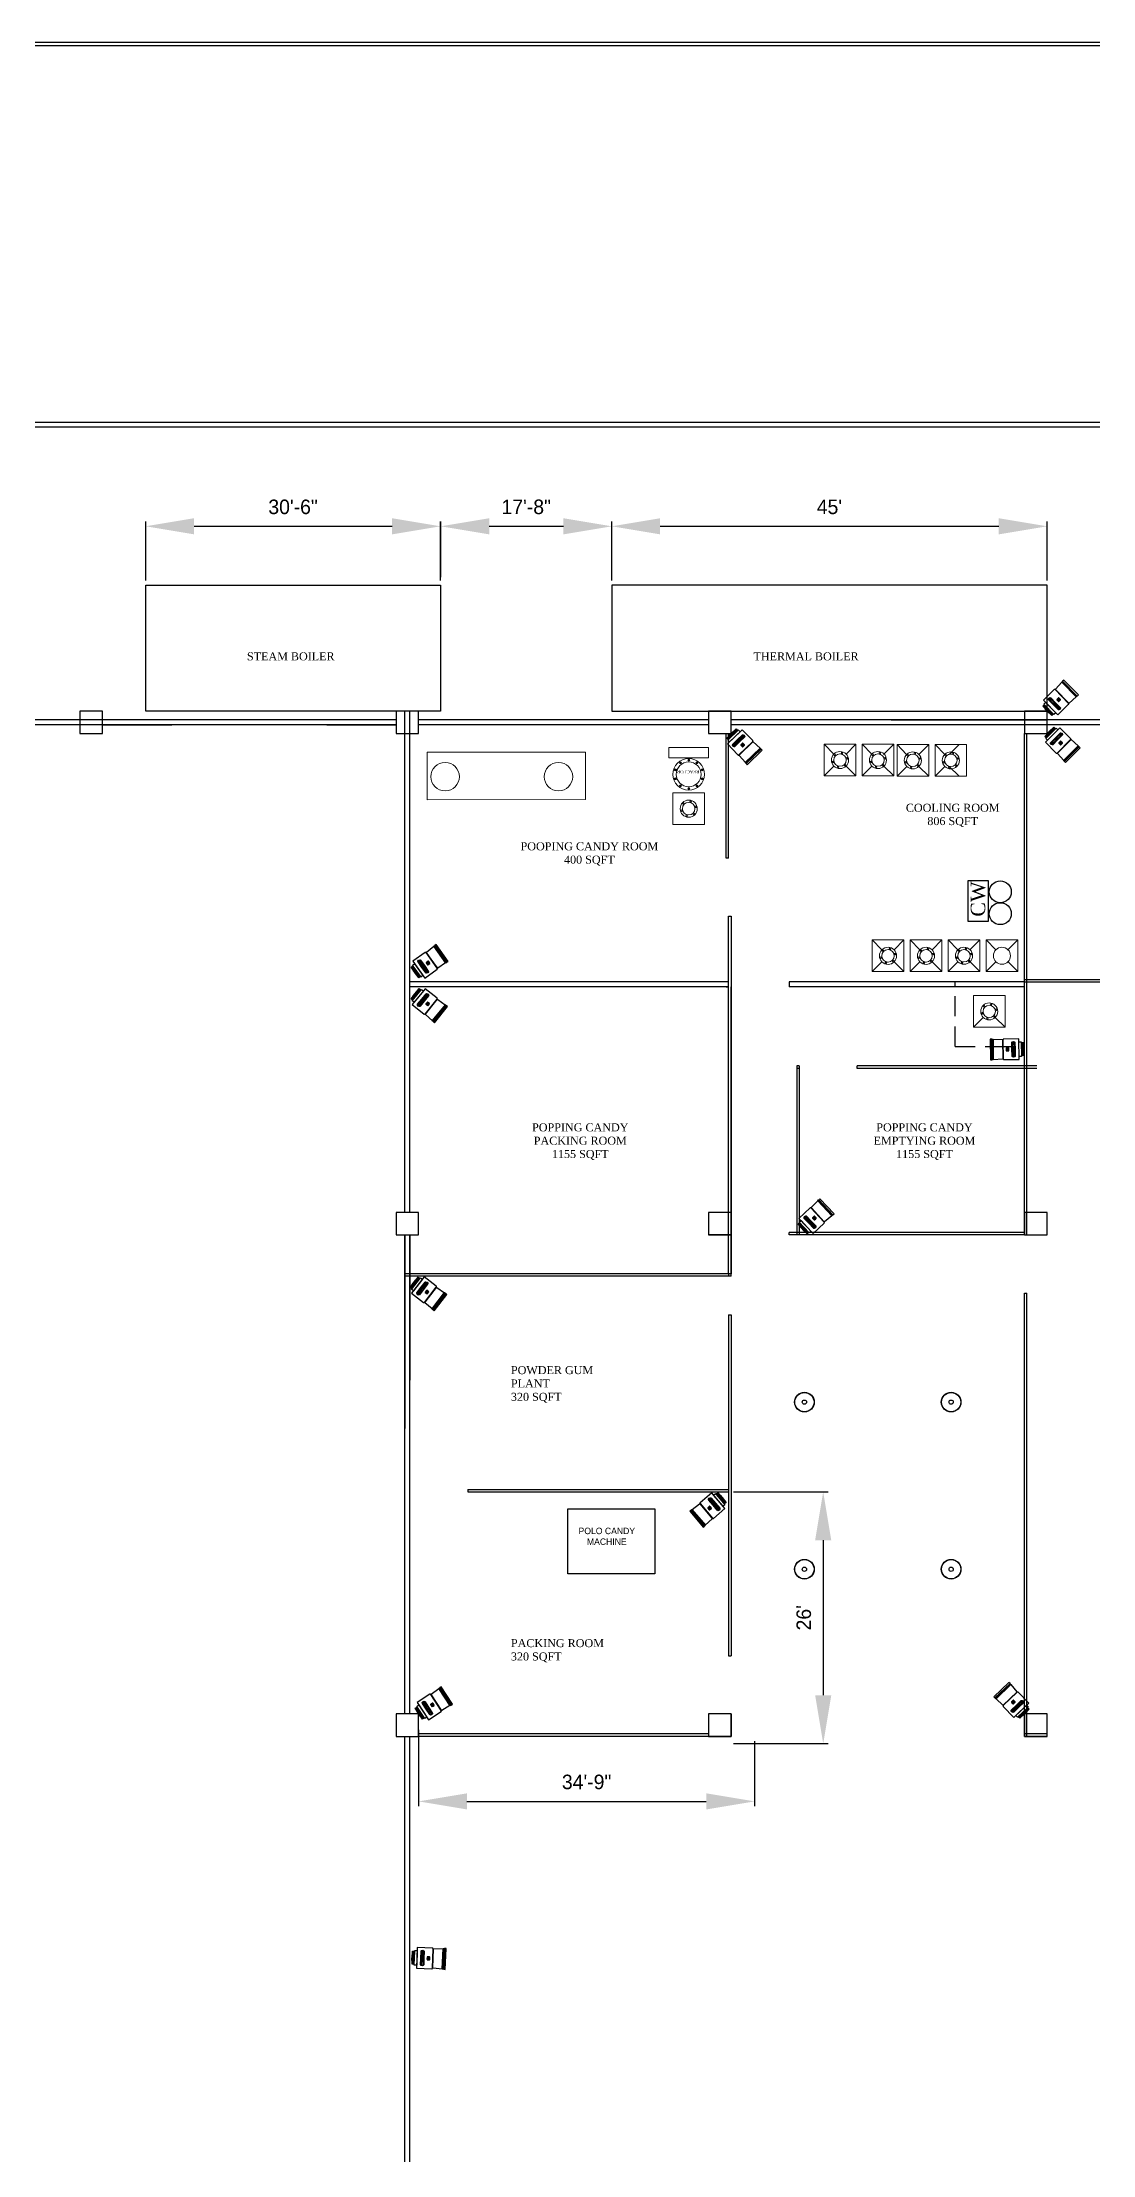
# Model space of a CAD drawing. Header units: millimetres. Extents: x -283029 to -254660, y -24907 to 10674.
# Drawn here: x -281062 to -279759, y -19156 to -16536 of the extents above; entities that cross this region are included whole.
import ezdxf

# ---------------------------------------------------------------- set-up
doc = ezdxf.new("R2010")
doc.units = ezdxf.units.MM
doc.header["$LTSCALE"] = 100
doc.header["$PDMODE"] = 3
doc.linetypes.add('HIDDEN', pattern=[0.375, 0.25, -0.125])
doc.layers.add('MAINHOLE', color=7, linetype='Continuous', lineweight=20, true_color=0xb33114)
doc.dimstyles.new('ISO-25', dxfattribs={"dimtxt": 18, "dimasz": 60, "dimexe": 6, "dimexo": 6, "dimgap": 15, "dimtad": 1, "dimdec": 0, "dimlunit": 3, "dimtxsty": 'Standard', "dimcen": 2.5, "dimclrd": 1, "dimclre": 1, "dimclrt": 1, "dimadec": 0, "dimazin": 0, "dimtfac": 1, "dimtdec": 0, "dimtmove": 0, "dimatfit": 3, "dimfxl": 1, "dimarcsym": 0})

# ---------------------------------------------------------------- blocks, each defined once
blk = doc.blocks.new('*U390')
at = {"layer": 'MAINHOLE', "color": 0}
blk.add_circle((0, 0), 0.95, dxfattribs=at)
blk = doc.blocks.new('*U391')
at = {"layer": 'MAINHOLE', "color": 0, "linetype": 'ByBlock', "lineweight": -2, "transparency": 16777216}
for p, rotation in [((-116546.9, 43175.8, 0), 299.9999999999999), ((-116540.4, 43182.3, 0), 240), ((-116531.6, 43180, 0), 180), ((-116535.6, 43164.7, 0), 59.99999999999999), ((-116529.2, 43171.2, 0), 120)]:
    blk.add_blockref('*U390', p, dxfattribs=dict(at, rotation=rotation))
blk.add_blockref('*U390', (-116544.5, 43167, 0), dxfattribs=at)
blk = doc.blocks.new('*U392')
at = {"layer": 'MAINHOLE', "color": 0}
blk.add_circle((0, 0), 0.95, dxfattribs=at)
blk = doc.blocks.new('*U401')
at = {"layer": 'MAINHOLE', "color": 0, "linetype": 'ByBlock', "lineweight": -2, "transparency": 16777216}
for p, rotation in [((-116546.9, 43175.8, 0), 299.9999999999999), ((-116540.4, 43182.3, 0), 240), ((-116531.6, 43180, 0), 180), ((-116535.6, 43164.7, 0), 59.99999999999999), ((-116529.2, 43171.2, 0), 120)]:
    blk.add_blockref('*U392', p, dxfattribs=dict(at, rotation=rotation))
blk.add_blockref('*U392', (-116544.5, 43167, 0), dxfattribs=at)
blk = doc.blocks.new('*U388')
at = {"layer": 'MAINHOLE', "color": 0}
blk.add_circle((0, 0), 0.95, dxfattribs=at)
blk = doc.blocks.new('*U389')
at = {"layer": 'MAINHOLE', "color": 0, "linetype": 'ByBlock', "lineweight": -2, "transparency": 16777216}
for p, rotation in [((-116546.9, 43175.8, 0), 299.9999999999999), ((-116540.4, 43182.3, 0), 240), ((-116531.6, 43180, 0), 180), ((-116535.6, 43164.7, 0), 59.99999999999999), ((-116529.2, 43171.2, 0), 120)]:
    blk.add_blockref('*U388', p, dxfattribs=dict(at, rotation=rotation))
blk.add_blockref('*U388', (-116544.5, 43167, 0), dxfattribs=at)
blk = doc.blocks.new('*U402')
at = {"layer": 'MAINHOLE', "color": 0}
blk.add_circle((0, 0), 0.95, dxfattribs=at)
blk = doc.blocks.new('*U403')
at = {"layer": 'MAINHOLE', "color": 0, "linetype": 'ByBlock', "lineweight": -2, "transparency": 16777216}
for p, rotation in [((-116546.9, 43175.8, 0), 299.9999999999999), ((-116540.4, 43182.3, 0), 240), ((-116531.6, 43180, 0), 180), ((-116535.6, 43164.7, 0), 59.99999999999999), ((-116529.2, 43171.2, 0), 120)]:
    blk.add_blockref('*U402', p, dxfattribs=dict(at, rotation=rotation))
blk.add_blockref('*U402', (-116544.5, 43167, 0), dxfattribs=at)
blk = doc.blocks.new('*U404')
at = {"layer": 'MAINHOLE', "color": 0}
blk.add_circle((0, 0), 0.95, dxfattribs=at)
blk = doc.blocks.new('*U405')
at = {"layer": 'MAINHOLE', "color": 0, "linetype": 'ByBlock', "lineweight": -2, "transparency": 16777216}
for p, rotation in [((-116546.9, 43175.8, 0), 299.9999999999999), ((-116540.4, 43182.3, 0), 240), ((-116531.6, 43180, 0), 180), ((-116535.6, 43164.7, 0), 59.99999999999999), ((-116529.2, 43171.2, 0), 120)]:
    blk.add_blockref('*U404', p, dxfattribs=dict(at, rotation=rotation))
blk.add_blockref('*U404', (-116544.5, 43167, 0), dxfattribs=at)
blk = doc.blocks.new('*U393')
at = {"layer": 'MAINHOLE', "color": 0}
blk.add_circle((0, 0), 0.95, dxfattribs=at)
blk = doc.blocks.new('*U394')
at = {"layer": 'MAINHOLE', "color": 0, "linetype": 'ByBlock', "lineweight": -2, "transparency": 16777216}
for p, rotation in [((-116546.9, 43175.8, 0), 299.9999999999999), ((-116540.4, 43182.3, 0), 240), ((-116531.6, 43180, 0), 180), ((-116535.6, 43164.7, 0), 59.99999999999999), ((-116529.2, 43171.2, 0), 120)]:
    blk.add_blockref('*U393', p, dxfattribs=dict(at, rotation=rotation))
blk.add_blockref('*U393', (-116544.5, 43167, 0), dxfattribs=at)
blk = doc.blocks.new('*U399')
at = {"layer": 'MAINHOLE', "color": 0}
blk.add_circle((0, 0), 0.95, dxfattribs=at)
blk = doc.blocks.new('*U400')
at = {"layer": 'MAINHOLE', "color": 0, "linetype": 'ByBlock', "lineweight": -2, "transparency": 16777216}
for p, rotation in [((-116546.9, 43175.8, 0), 299.9999999999999), ((-116540.4, 43182.3, 0), 240), ((-116531.6, 43180, 0), 180), ((-116535.6, 43164.7, 0), 59.99999999999999), ((-116529.2, 43171.2, 0), 120)]:
    blk.add_blockref('*U399', p, dxfattribs=dict(at, rotation=rotation))
blk.add_blockref('*U399', (-116544.5, 43167, 0), dxfattribs=at)
blk = doc.blocks.new('*U384')
at = {"layer": 'MAINHOLE', "color": 0}
blk.add_circle((0, 0), 0.95, dxfattribs=at)
blk = doc.blocks.new('*U387')
at = {"layer": 'MAINHOLE', "color": 0, "linetype": 'ByBlock', "lineweight": -2, "transparency": 16777216}
for p, rotation in [((-116546.9, 43175.8, 0), 299.9999999999999), ((-116540.4, 43182.3, 0), 240), ((-116531.6, 43180, 0), 180), ((-116535.6, 43164.7, 0), 59.99999999999999), ((-116529.2, 43171.2, 0), 120)]:
    blk.add_blockref('*U384', p, dxfattribs=dict(at, rotation=rotation))
blk.add_blockref('*U384', (-116544.5, 43167, 0), dxfattribs=at)
blk = doc.blocks.new('*U396')
at = {"layer": 'MAINHOLE', "color": 0}
blk.add_circle((0, 0), 0.95, dxfattribs=at)
blk = doc.blocks.new('*U386')
at = {"layer": 'MAINHOLE', "color": 0, "linetype": 'ByBlock', "lineweight": -2, "transparency": 16777216}
for p, rotation in [((-116546.9, 43175.8, 0), 299.9999999999999), ((-116540.4, 43182.3, 0), 240), ((-116531.6, 43180, 0), 180), ((-116535.6, 43164.7, 0), 59.99999999999999), ((-116529.2, 43171.2, 0), 120)]:
    blk.add_blockref('*U396', p, dxfattribs=dict(at, rotation=rotation))
blk.add_blockref('*U396', (-116544.5, 43167, 0), dxfattribs=at)
blk = doc.blocks.new('*U385')
at = {"layer": 'MAINHOLE'}
for p, q in [((0, 1.2), (0, -1.2)), ((1.2, 0), (-1.2, 0))]:
    blk.add_line(p, q, dxfattribs=at)
blk.add_circle((0, 0), 1.18, dxfattribs=at)
blk = doc.blocks.new('*U395')
at = {"layer": 'MAINHOLE', "color": 0, "linetype": 'ByBlock', "lineweight": -2, "transparency": 16777216}
blk.add_blockref('*U385', (-194654.9, 48309.8, 0), dxfattribs=at)
for p, rotation in [((-194651.6, 48320.1, 0), 323.9999999999999), ((-194642.9, 48326.4, 0), 287.9999999999999), ((-194632.1, 48326.4, 0), 251.9999999999999), ((-194623.3, 48320.1, 0), 215.9999999999999), ((-194620, 48309.8, 0), 180), ((-194651.6, 48299.6, 0), 35.99999999999999), ((-194642.9, 48293.2, 0), 71.99999999999996), ((-194632.1, 48293.2, 0), 108), ((-194623.3, 48299.6, 0), 143.9999999999999)]:
    blk.add_blockref('*U385', p, dxfattribs=dict(at, rotation=rotation))
blk = doc.blocks.new('*U398')
at = {"layer": 'MAINHOLE', "color": 0}
blk.add_circle((0, 0), 0.95, dxfattribs=at)
blk = doc.blocks.new('*U397')
at = {"layer": 'MAINHOLE', "color": 0, "linetype": 'ByBlock', "lineweight": -2, "transparency": 16777216}
for p, rotation in [((-116546.9, 43175.8, 0), 299.9999999999999), ((-116540.4, 43182.3, 0), 240), ((-116531.6, 43180, 0), 180), ((-116535.6, 43164.7, 0), 59.99999999999999), ((-116529.2, 43171.2, 0), 120)]:
    blk.add_blockref('*U398', p, dxfattribs=dict(at, rotation=rotation))
blk.add_blockref('*U398', (-116544.5, 43167, 0), dxfattribs=at)
blk = doc.blocks.new('*D415')
at = {"color": 1, "lineweight": -2, "transparency": 16777216}
for p, q in [((-280934, -17203.7), (-280934, -17130.6)), ((-280568.4, -17203.7), (-280568.4, -17130.6)), ((-280874, -17136.6), (-280628.4, -17136.6))]:
    blk.add_line(p, q, dxfattribs=at)
at = {"color": 1, "transparency": 16777216}
for points in [[(-280874, -17126.6), (-280874, -17146.6), (-280934, -17136.6)], [(-280628.4, -17126.6), (-280628.4, -17146.6), (-280568.4, -17136.6)]]:
    blk.add_solid(points, dxfattribs=at)
at = {"layer": 'Defpoints', "color": 0, "transparency": 16777216}
for p in [(-280568.4, -17136.6), (-280934, -17209.7), (-280568.4, -17209.7)]:
    blk.add_point(p, dxfattribs=at)
at = {"color": 1, "transparency": 16777216, "insert": (-280751.2, -17112.6), "char_height": 18, "attachment_point": 5}
blk.add_mtext('30\'-6"', dxfattribs=at)
blk = doc.blocks.new('*D416')
at = {"color": 1, "lineweight": -2, "transparency": 16777216}
for p, q in [((-280356, -17203.7), (-280356, -17130.6)), ((-279816, -17203.7), (-279816, -17130.6)), ((-280296, -17136.6), (-279876, -17136.6))]:
    blk.add_line(p, q, dxfattribs=at)
at = {"color": 1, "transparency": 16777216}
for points in [[(-280296, -17126.6), (-280296, -17146.6), (-280356, -17136.6)], [(-279876, -17126.6), (-279876, -17146.6), (-279816, -17136.6)]]:
    blk.add_solid(points, dxfattribs=at)
at = {"layer": 'Defpoints', "color": 0, "transparency": 16777216}
for p in [(-279816, -17136.6), (-280356, -17209.7), (-279816, -17209.7)]:
    blk.add_point(p, dxfattribs=at)
at = {"color": 1, "transparency": 16777216, "insert": (-280086, -17112.6), "char_height": 18, "attachment_point": 5}
blk.add_mtext("45'", dxfattribs=at)
blk = doc.blocks.new('*D408')
at = {"color": 1, "lineweight": -2, "transparency": 16777216}
for p, q in [((-280567.9, -17199.7), (-280567.9, -17130.6)), ((-280356, -17203.7), (-280356, -17130.6)), ((-280507.9, -17136.6), (-280416, -17136.6))]:
    blk.add_line(p, q, dxfattribs=at)
at = {"color": 1, "transparency": 16777216}
for points in [[(-280507.9, -17126.6), (-280507.9, -17146.6), (-280567.9, -17136.6)], [(-280416, -17126.6), (-280416, -17146.6), (-280356, -17136.6)]]:
    blk.add_solid(points, dxfattribs=at)
at = {"layer": 'Defpoints', "color": 0, "transparency": 16777216}
for p in [(-280356, -17136.6), (-280567.9, -17205.7), (-280356, -17209.7)]:
    blk.add_point(p, dxfattribs=at)
at = {"color": 1, "transparency": 16777216, "insert": (-280462, -17112.6), "char_height": 18, "attachment_point": 5}
blk.add_mtext('17\'-8"', dxfattribs=at)
blk = doc.blocks.new('*D424')
at = {"color": 1, "lineweight": -2, "transparency": 16777216}
for p, q in [((-280595.5, -18629.3), (-280595.5, -18723.9)), ((-280178.8, -18643.3), (-280178.8, -18723.9)), ((-280535.5, -18717.9), (-280238.8, -18717.9))]:
    blk.add_line(p, q, dxfattribs=at)
at = {"color": 1, "transparency": 16777216}
for points in [[(-280535.5, -18707.9), (-280535.5, -18727.9), (-280595.5, -18717.9)], [(-280238.8, -18707.9), (-280238.8, -18727.9), (-280178.8, -18717.9)]]:
    blk.add_solid(points, dxfattribs=at)
at = {"layer": 'Defpoints', "color": 0, "transparency": 16777216}
for p in [(-280595.5, -18623.3), (-280178.8, -18637.3), (-280178.8, -18717.9)]:
    blk.add_point(p, dxfattribs=at)
at = {"color": 1, "transparency": 16777216, "insert": (-280387.1, -18693.9), "char_height": 18, "attachment_point": 5}
blk.add_mtext('34\'-9"', dxfattribs=at)
blk = doc.blocks.new('*D423')
at = {"color": 1, "lineweight": -2, "transparency": 16777216}
for p, q in [((-280205, -18334.1), (-280087.7, -18334.1)), ((-280093.7, -18394.1), (-280093.7, -18586.3)), ((-280205, -18646.3), (-280087.7, -18646.3))]:
    blk.add_line(p, q, dxfattribs=at)
at = {"color": 1, "transparency": 16777216}
for points in [[(-280103.7, -18394.1), (-280083.7, -18394.1), (-280093.7, -18334.1)], [(-280103.7, -18586.3), (-280083.7, -18586.3), (-280093.7, -18646.3)]]:
    blk.add_solid(points, dxfattribs=at)
at = {"layer": 'Defpoints', "color": 0, "transparency": 16777216}
for p in [(-280211, -18334.1), (-280211, -18646.3), (-280093.7, -18646.3)]:
    blk.add_point(p, dxfattribs=at)
at = {"color": 1, "transparency": 16777216, "insert": (-280117.7, -18490.2), "char_height": 18, "attachment_point": 5, "rotation": 90}
blk.add_mtext("26'", dxfattribs=at)
blk = doc.blocks.new('ccyv')
at = {"color": 6}
for p, q in [((-151.8, 392.6), (-185.2, 392)), ((-140.2, 392), (-185.2, 391.2)), ((-140.2, 391.2), (-185.2, 390.4)), ((-140.2, 390.3), (-185.2, 389.5)), ((-140.2, 389.5), (-185.2, 388.7)), ((-140.2, 388.7), (-185.2, 387.9)), ((-140.2, 387.8), (-185.2, 387)), ((-166.6, 339), (-167.6, 339.5)), ((-166.6, 332.5), (-167.6, 332)), ((-166.2, 339.4), (-166.7, 340.5)), ((-166.2, 332), (-166.7, 331)), ((-159.2, 339.4), (-158.6, 340.5)), ((-159.2, 332), (-158.6, 331)), ((-158.7, 339), (-157.7, 339.5)), ((-158.7, 332.5), (-157.7, 332))]:
    blk.add_line(p, q, dxfattribs=at)
for points in [[(-198.9, 376.1), (-198.9, 322.5, 0.414214), (-196.6, 320.2), (-128.8, 320.2, 0.414214), (-126.5, 322.5), (-126.5, 376.1)], [(-198.7, 285.3), (-197, 318.4, -0.39915), (-196.1, 319.3), (-129.2, 319.3, -0.39915), (-128.3, 318.4), (-126.6, 285.3)], [(-162.7, 362.3), (-139.2, 362.3, -0.223517), (-136.4, 361, -0.360044), (-136.4, 352.7, -0.223517), (-139.2, 351.4), (-162.7, 351.4), (-186.2, 351.4, -0.223517), (-188.9, 352.7, -0.360044), (-188.9, 361, -0.223517), (-186.2, 362.3)], [(-162.7, 352.6), (-186.2, 352.6, -0.223517), (-187.9, 353.5, -0.360044), (-187.9, 360.2, -0.223517), (-186.2, 361), (-162.7, 361), (-139.2, 361, -0.223517), (-137.4, 360.2, -0.360044), (-137.4, 353.5, -0.223517), (-139.2, 352.6)], [(-167.6, 335.7), (-167.6, 332, 0.414214), (-166.7, 331), (-158.6, 331, 0.414214), (-157.7, 332), (-157.7, 335.7), (-157.7, 339.5, 0.414214), (-158.6, 340.5), (-166.7, 340.5, 0.414214), (-167.6, 339.5)], [(-166.6, 335.7), (-166.6, 339, -0.414214), (-166.2, 339.4), (-159.2, 339.4, -0.414214), (-158.7, 339), (-158.7, 335.7), (-158.7, 332.5, -0.414214), (-159.2, 332), (-166.2, 332, -0.414214), (-166.6, 332.5)]]:
    blk.add_lwpolyline(points, format="xyb", close=True, dxfattribs=at)
for points in [[(-188.4, 376.1), (-188.4, 384.8), (-136.9, 384.8), (-136.9, 376.1)], [(-185.6, 387), (-185.6, 392.6), (-139.8, 392.6), (-139.8, 387)], [(-140.7, 384.8), (-140.7, 387), (-184.6, 387), (-184.6, 384.8)], [(-173.5, 392.6), (-172.8, 393.5), (-152.7, 393.5), (-151.8, 392.6)], [(-195.3, 320.2), (-195.8, 319.3), (-129.5, 319.3), (-130, 320.2)], [(-199.1, 285.3), (-126.2, 285.3), (-126, 281.7), (-199.3, 281.7)], [(-126, 280.5), (-199.3, 280.5), (-198.1, 281.7), (-127.2, 281.7)], [(-199.3, 275), (-126, 275), (-126, 280.5), (-199.3, 280.5)]]:
    blk.add_lwpolyline(points, close=True, dxfattribs=at)
for points in [[(-188.8, 358.8), (-166.6, 358.8), (-166.6, 354.9), (-188.8, 354.9)], [(-136.5, 358.8), (-158.5, 358.8), (-158.5, 354.9), (-136.5, 354.9)]]:
    blk.add_lwpolyline(points, dxfattribs=at)
for centre, radius in [((-162.7, 356.8), 3.29), ((-162.7, 335.7), 3.29), ((-162.7, 356.8), 1.54), ((-162.7, 335.7), 1.54)]:
    blk.add_circle(centre, radius, dxfattribs=at)

msp = doc.modelspace()

# ---------------------------------------------------------------- linework, layer by layer
at = {"color": 3}
for p, q in [((-280612.5, -17393.7), (-280612.5, -17365.7)), ((-280606.5, -17393.7), (-280606.5, -17365.7)), ((-280987.5, -17382.7), (-280901.5, -17382.7)), ((-280709.5, -17382.7), (-280623.5, -17382.7)), ((-280009.5, -17376.7), (-279974.7, -17376.7)), ((-279974.7, -17376.7), (-279816, -17376.7)), ((-280211, -17548.1), (-280214, -17548.1)), ((-279844, -17698.6), (-279521.9, -17698.6)), ((-279844, -17701.6), (-279521.9, -17701.6))]:
    msp.add_line(p, q, dxfattribs=at)
at = {"color": 2}
for p, q in [((-280612.5, -17987.5), (-280612.5, -17393.7)), ((-280606.5, -17987.5), (-280606.5, -17393.7)), ((-280606.5, -17987.5), (-280606.5, -17393.7)), ((-280612.5, -18609.3), (-280612.5, -18015.5)), ((-280612.5, -18015.5), (-280612.5, -18255.5)), ((-280606.5, -18609.3), (-280606.5, -18015.5)), ((-280606.5, -18015.5), (-280606.5, -18195.5)), ((-280612.5, -19231.2), (-280612.5, -18637.3)), ((-280606.5, -19231.2), (-280606.5, -18637.3))]:
    msp.add_line(p, q, dxfattribs=at)
at = {"color": 6}
for p, q in [((-280214, -17548.1), (-280214, -17393.7)), ((-280211, -17548.1), (-280211, -17393.7)), ((-279844, -18015.5), (-279844, -17393.7)), ((-279841, -18015.5), (-279841, -17393.7)), ((-280211, -17707.6), (-280211, -17620.1)), ((-280211, -17620.1), (-280208, -17620.1)), ((-280208, -17620.1), (-280208, -18063.5)), ((-280211, -17701.6), (-280606.5, -17701.6)), ((-280211, -17707.6), (-280606.5, -17707.6)), ((-280214, -17707.6), (-280211, -17707.6)), ((-280211, -17731.6), (-280211, -17707.6)), ((-280211, -18063.5), (-280211, -17707.6)), ((-280208, -18063.5), (-280208, -17707.6)), ((-279844, -17701.6), (-280136, -17701.6)), ((-280136, -17701.6), (-280136, -17707.6)), ((-279844, -17707.6), (-280136, -17707.6)), ((-280126.4, -17805.9), (-280126.4, -18015.5)), ((-280123.4, -17805.9), (-280126.4, -17805.9)), ((-280123.4, -17808.9), (-280126.4, -17808.9)), ((-280123.4, -17805.9), (-280123.4, -18015.5)), ((-279828.9, -17805.9), (-280051.5, -17805.9)), ((-280051.5, -17808.9), (-280051.5, -17805.9)), ((-279828.9, -17808.9), (-280051.5, -17808.9)), ((-279844, -18012.5), (-280136, -18012.5)), ((-280136, -18015.5), (-280136, -18012.5)), ((-279844, -18015.5), (-280136, -18015.5)), ((-280208, -18063.5), (-280612.5, -18063.5)), ((-280208, -18066.5), (-280612.5, -18066.5)), ((-280211, -18063.5), (-280211, -18066.5)), ((-280211, -18063.5), (-280211, -18066.5)), ((-280211, -18063.5), (-280211, -18066.5)), ((-280208, -18066.5), (-280208, -18063.5)), ((-279844, -18637.3), (-279844, -18087.5)), ((-279844, -18087.5), (-279841, -18087.5)), ((-279841, -18637.3), (-279841, -18087.5)), ((-280211, -18114.5), (-280211, -18537.3)), ((-280211, -18114.5), (-280208, -18114.5)), ((-280208, -18114.5), (-280208, -18537.3)), ((-280534.5, -18331.1), (-280211, -18331.1)), ((-280534.5, -18331.1), (-280534.5, -18334.1)), ((-280534.5, -18334.1), (-280211, -18334.1)), ((-280211, -18537.3), (-280208, -18537.3)), ((-280208, -18609.3), (-280208, -18637.3)), ((-280208, -18609.3), (-280208, -18637.3)), ((-280236, -18634.3), (-280595.5, -18634.3)), ((-280208, -18637.3), (-280595.5, -18637.3)), ((-279816, -18634.3), (-279844, -18634.3)), ((-279816, -18637.3), (-279844, -18637.3))]:
    msp.add_line(p, q, dxfattribs=at)
at = {"color": 30, "true_color": 0xf8991e}
for p, q in [((-280092.5, -17406.9), (-280080.6, -17419.2)), ((-280033.3, -17419), (-280045.4, -17406.9)), ((-280002.1, -17407.3), (-279990.2, -17419.7)), ((-279942.9, -17419.4), (-279955, -17407.3)), ((-280032.9, -17649.6), (-280021, -17662)), ((-279985.8, -17649.6), (-279973.9, -17662)), ((-279938.7, -17649.6), (-279926.8, -17662)), ((-279879.5, -17661.7), (-279891.6, -17649.6))]:
    msp.add_line(p, q, dxfattribs=at)
at = {"linetype": 'HIDDEN'}
for p, q in [((-279930.2, -17781.8), (-279930.2, -17701.6)), ((-279844, -17781.8), (-279844, -17707.6)), ((-279930.2, -17781.8), (-279880, -17781.8)), ((-279880, -17781.8), (-279844, -17781.8))]:
    msp.add_line(p, q, dxfattribs=at)
for p, q in [((-280236, -18015.5), (-280208, -18015.5)), ((-280208, -18015.5), (-280236, -18015.5))]:
    msp.add_line(p, q)
at = {"color": 3}
for points in [[(-282926.4, -16536.3), (-277594.6, -16536.3), (-277594.6, -24907.5), (-282926.4, -24907.5)], [(-282922.4, -16540.3), (-277598.6, -16540.3), (-277598.6, -24903.5), (-282922.4, -24903.5)], [(-280410.3, -18355.2), (-280302.6, -18355.2), (-280302.6, -18435.6), (-280410.3, -18435.6)]]:
    msp.add_lwpolyline(points, close=True, dxfattribs=at)
for points in [[(-277953.5, -17007.7), (-282513.5, -17007.7)], [(-277971.4, -17013.7), (-282499.5, -17013.7)], [(-280901.5, -17376.7), (-282163.5, -17376.7)], [(-280901.5, -17382.7), (-282163.5, -17382.7)], [(-280623.5, -17376.7), (-280901.5, -17376.7)], [(-280623.5, -17382.7), (-280901.5, -17382.7)], [(-280319.7, -17376.7), (-280595.5, -17376.7)], [(-280319.7, -17382.7), (-280595.5, -17382.7)], [(-280236, -17376.7), (-280319.7, -17376.7)], [(-280236, -17382.7), (-280319.7, -17382.7)], [(-279974.7, -17376.7), (-280208, -17376.7)], [(-279974.7, -17382.7), (-280208, -17382.7)], [(-279816, -17376.7), (-279974.7, -17376.7)], [(-279449.1, -17382.7), (-279974.7, -17382.7)], [(-279449.1, -17376.7), (-279816, -17376.7)], [(-279449.1, -17382.7), (-279816, -17382.7)]]:
    msp.add_lwpolyline(points, dxfattribs=at)
at = {"color": 2}
for points in [[(-280934, -17209.7), (-280568.4, -17209.7), (-280568.4, -17365.7), (-280934, -17365.7)], [(-280356, -17209.7), (-280356, -17365.7), (-279816, -17365.7), (-279816, -17209.7)]]:
    msp.add_lwpolyline(points, close=True, dxfattribs=at)
for points in [[(-281015.5, -17393.7), (-280987.5, -17393.7), (-280987.5, -17365.7), (-281015.5, -17365.7)], [(-280623.5, -17393.7), (-280595.5, -17393.7), (-280595.5, -17365.7), (-280623.5, -17365.7)], [(-280623.5, -17393.7), (-280595.5, -17393.7), (-280595.5, -17365.7), (-280623.5, -17365.7)], [(-280623.5, -17393.7), (-280595.5, -17393.7), (-280595.5, -17365.7), (-280623.5, -17365.7)], [(-280236, -17393.7), (-280208, -17393.7), (-280208, -17365.7), (-280236, -17365.7)], [(-280236, -17393.7), (-280208, -17393.7), (-280208, -17365.7), (-280236, -17365.7)], [(-280236, -17393.7), (-280208, -17393.7), (-280208, -17365.7), (-280236, -17365.7)], [(-279844, -17393.7), (-279816, -17393.7), (-279816, -17365.7), (-279844, -17365.7)], [(-279844, -17393.7), (-279816, -17393.7), (-279816, -17365.7), (-279844, -17365.7)], [(-280623.5, -18015.5), (-280595.5, -18015.5), (-280595.5, -17987.5), (-280623.5, -17987.5)], [(-280623.5, -18015.5), (-280595.5, -18015.5), (-280595.5, -17987.5), (-280623.5, -17987.5)], [(-280623.5, -18015.5), (-280595.5, -18015.5), (-280595.5, -17987.5), (-280623.5, -17987.5)], [(-280236, -18015.5), (-280208, -18015.5), (-280208, -17987.5), (-280236, -17987.5)], [(-280236, -18015.5), (-280208, -18015.5), (-280208, -17987.5), (-280236, -17987.5)], [(-280236, -18015.5), (-280208, -18015.5), (-280208, -17987.5), (-280236, -17987.5)], [(-280236, -18015.5), (-280208, -18015.5), (-280208, -17987.5), (-280236, -17987.5)], [(-280236, -18015.5), (-280208, -18015.5), (-280208, -17987.5), (-280236, -17987.5)], [(-280236, -18015.5), (-280208, -18015.5), (-280208, -17987.5), (-280236, -17987.5)], [(-280236, -18015.5), (-280208, -18015.5), (-280208, -17987.5), (-280236, -17987.5)], [(-280236, -18015.5), (-280208, -18015.5), (-280208, -17987.5), (-280236, -17987.5)], [(-280236, -18015.5), (-280208, -18015.5), (-280208, -17987.5), (-280236, -17987.5)], [(-280236, -18015.5), (-280208, -18015.5), (-280208, -17987.5), (-280236, -17987.5)], [(-280236, -18015.5), (-280208, -18015.5), (-280208, -17987.5), (-280236, -17987.5)], [(-280236, -18015.5), (-280208, -18015.5), (-280208, -17987.5), (-280236, -17987.5)], [(-280236, -18015.5), (-280208, -18015.5), (-280208, -17987.5), (-280236, -17987.5)], [(-280236, -18015.5), (-280208, -18015.5), (-280208, -17987.5), (-280236, -17987.5)], [(-280236, -18015.5), (-280208, -18015.5), (-280208, -17987.5), (-280236, -17987.5)], [(-280236, -18015.5), (-280208, -18015.5), (-280208, -17987.5), (-280236, -17987.5)], [(-280236, -18015.5), (-280208, -18015.5), (-280208, -17987.5), (-280236, -17987.5)], [(-280236, -18015.5), (-280208, -18015.5), (-280208, -17987.5), (-280236, -17987.5)], [(-279844, -18015.5), (-279816, -18015.5), (-279816, -17987.5), (-279844, -17987.5)], [(-279844, -18015.5), (-279816, -18015.5), (-279816, -17987.5), (-279844, -17987.5)], [(-279844, -18015.5), (-279816, -18015.5), (-279816, -17987.5), (-279844, -17987.5)], [(-279844, -18015.5), (-279816, -18015.5), (-279816, -17987.5), (-279844, -17987.5)], [(-279844, -18015.5), (-279816, -18015.5), (-279816, -17987.5), (-279844, -17987.5)], [(-279844, -18015.5), (-279816, -18015.5), (-279816, -17987.5), (-279844, -17987.5)], [(-279844, -18015.5), (-279816, -18015.5), (-279816, -17987.5), (-279844, -17987.5)], [(-279844, -18015.5), (-279816, -18015.5), (-279816, -17987.5), (-279844, -17987.5)], [(-279844, -18015.5), (-279816, -18015.5), (-279816, -17987.5), (-279844, -17987.5)], [(-279844, -18015.5), (-279816, -18015.5), (-279816, -17987.5), (-279844, -17987.5)], [(-279844, -18015.5), (-279816, -18015.5), (-279816, -17987.5), (-279844, -17987.5)], [(-279844, -18015.5), (-279816, -18015.5), (-279816, -17987.5), (-279844, -17987.5)], [(-280623.5, -18637.3), (-280595.5, -18637.3), (-280595.5, -18609.3), (-280623.5, -18609.3)], [(-280623.5, -18637.3), (-280595.5, -18637.3), (-280595.5, -18609.3), (-280623.5, -18609.3)], [(-280623.5, -18637.3), (-280595.5, -18637.3), (-280595.5, -18609.3), (-280623.5, -18609.3)], [(-280236, -18637.3), (-280208, -18637.3), (-280208, -18609.3), (-280236, -18609.3)], [(-280236, -18637.3), (-280208, -18637.3), (-280208, -18609.3), (-280236, -18609.3)], [(-280236, -18637.3), (-280208, -18637.3), (-280208, -18609.3), (-280236, -18609.3)], [(-280236, -18637.3), (-280208, -18637.3), (-280208, -18609.3), (-280236, -18609.3)], [(-280236, -18637.3), (-280208, -18637.3), (-280208, -18609.3), (-280236, -18609.3)], [(-280236, -18637.3), (-280208, -18637.3), (-280208, -18609.3), (-280236, -18609.3)], [(-280236, -18637.3), (-280208, -18637.3), (-280208, -18609.3), (-280236, -18609.3)], [(-280236, -18637.3), (-280208, -18637.3), (-280208, -18609.3), (-280236, -18609.3)], [(-280236, -18637.3), (-280208, -18637.3), (-280208, -18609.3), (-280236, -18609.3)], [(-280236, -18637.3), (-280208, -18637.3), (-280208, -18609.3), (-280236, -18609.3)], [(-280236, -18637.3), (-280208, -18637.3), (-280208, -18609.3), (-280236, -18609.3)], [(-280236, -18637.3), (-280208, -18637.3), (-280208, -18609.3), (-280236, -18609.3)], [(-279844, -18637.3), (-279816, -18637.3), (-279816, -18609.3), (-279844, -18609.3)], [(-279844, -18637.3), (-279816, -18637.3), (-279816, -18609.3), (-279844, -18609.3)], [(-279844, -18637.3), (-279816, -18637.3), (-279816, -18609.3), (-279844, -18609.3)], [(-279844, -18637.3), (-279816, -18637.3), (-279816, -18609.3), (-279844, -18609.3)], [(-279844, -18637.3), (-279816, -18637.3), (-279816, -18609.3), (-279844, -18609.3)], [(-279844, -18637.3), (-279816, -18637.3), (-279816, -18609.3), (-279844, -18609.3)], [(-279844, -18637.3), (-279816, -18637.3), (-279816, -18609.3), (-279844, -18609.3)], [(-279844, -18637.3), (-279816, -18637.3), (-279816, -18609.3), (-279844, -18609.3)], [(-279844, -18637.3), (-279816, -18637.3), (-279816, -18609.3), (-279844, -18609.3)], [(-279844, -18637.3), (-279816, -18637.3), (-279816, -18609.3), (-279844, -18609.3)], [(-279844, -18637.3), (-279816, -18637.3), (-279816, -18609.3), (-279844, -18609.3)], [(-279844, -18637.3), (-279816, -18637.3), (-279816, -18609.3), (-279844, -18609.3)]]:
    msp.add_lwpolyline(points, close=True)
for points in [[(-280623.5, -17393.7), (-280595.5, -17393.7), (-280595.5, -17365.7), (-280623.5, -17365.7), (-280623.5, -17382.7)], [(-280208, -17393.7), (-280208, -17365.7), (-280236, -17365.7), (-280236, -17393.7), (-280219, -17393.7)], [(-280623.5, -18015.5), (-280595.5, -18015.5), (-280595.5, -17987.5), (-280623.5, -17987.5), (-280623.5, -18004.5)], [(-280208, -18015.5), (-280208, -17987.5), (-280236, -17987.5), (-280236, -18015.5), (-280219, -18015.5)], [(-280208, -18015.5), (-280208, -17987.5), (-280236, -17987.5), (-280236, -18015.5), (-280219, -18015.5)], [(-280208, -18015.5), (-280208, -17987.5), (-280236, -17987.5), (-280236, -18015.5), (-280219, -18015.5)], [(-280208, -18015.5), (-280208, -17987.5), (-280236, -17987.5), (-280236, -18015.5), (-280219, -18015.5)], [(-280208, -18015.5), (-280208, -17987.5), (-280236, -17987.5), (-280236, -18015.5), (-280219, -18015.5)], [(-280208, -18015.5), (-280208, -17987.5), (-280236, -17987.5), (-280236, -18015.5), (-280219, -18015.5)], [(-280623.5, -18637.3), (-280595.5, -18637.3), (-280595.5, -18609.3), (-280623.5, -18609.3), (-280623.5, -18626.3)], [(-280208, -18637.3), (-280208, -18609.3), (-280236, -18609.3), (-280236, -18637.3), (-280219, -18637.3)], [(-280208, -18637.3), (-280208, -18609.3), (-280236, -18609.3), (-280236, -18637.3), (-280219, -18637.3)], [(-280208, -18637.3), (-280208, -18609.3), (-280236, -18609.3), (-280236, -18637.3), (-280219, -18637.3)], [(-280208, -18637.3), (-280208, -18609.3), (-280236, -18609.3), (-280236, -18637.3), (-280219, -18637.3)]]:
    msp.add_lwpolyline(points)
at = {"color": 6}
for points in [[(-279888.6, -17626.5), (-279888.6, -17576.3), (-279914.5, -17576.3), (-279914.5, -17626.5)], [(-280236, -18637.3), (-280208, -18637.3), (-280208, -18609.3), (-280236, -18609.3)], [(-280236, -18637.3), (-280208, -18637.3), (-280208, -18609.3), (-280236, -18609.3)], [(-280236, -18637.3), (-280208, -18637.3), (-280208, -18609.3), (-280236, -18609.3)], [(-280236, -18637.3), (-280208, -18637.3), (-280208, -18609.3), (-280236, -18609.3)], [(-280236, -18637.3), (-280208, -18637.3), (-280208, -18609.3), (-280236, -18609.3)], [(-280236, -18637.3), (-280208, -18637.3), (-280208, -18609.3), (-280236, -18609.3)]]:
    msp.add_lwpolyline(points, close=True, dxfattribs=at)
msp.add_lwpolyline([(-280208, -18637.3), (-280208, -18609.3), (-280236, -18609.3), (-280236, -18637.3), (-280219, -18637.3)], dxfattribs=at)
msp.add_lwpolyline([(-280208, -18637.3), (-280208, -18609.3), (-280236, -18609.3), (-280236, -18637.3), (-280219, -18637.3)], dxfattribs=at)
at = {"color": 85, "true_color": 0x58ba48}
msp.add_circle((-279874.1, -17589.9), 13.6, dxfattribs=at)
at = {"color": 4}
msp.add_circle((-279874.1, -17617), 13.6, dxfattribs=at)
at = {"color": 3}
for centre, radius in [((-280117, -18222.8), 12.2), ((-280117, -18222.8), 12), ((-280117, -18222.8), 2.65), ((-279935, -18222.8), 12.2), ((-279935, -18222.8), 12), ((-279935, -18222.8), 2.65), ((-280117, -18430), 12.2), ((-280117, -18430), 12), ((-280117, -18430), 2.65), ((-279935, -18430), 12.2), ((-279935, -18430), 12), ((-279935, -18430), 2.65)]:
    msp.add_circle(centre, radius, dxfattribs=at)
at = {"layer": 'MAINHOLE', "color": 30, "true_color": 0xf8991e}
for p, q in [((-280065.4, -17419), (-280053.3, -17406.9)), ((-280018.3, -17419), (-280006.2, -17406.9)), ((-279975, -17419.4), (-279962.8, -17407.3)), ((-279937.3, -17419.4), (-279925.1, -17407.3)), ((-279937.3, -17419.4), (-279925.1, -17407.3)), ((-280092.5, -17446.1), (-280080.4, -17434)), ((-280092.5, -17446.1), (-280080.4, -17434)), ((-280053.3, -17446.1), (-280065.4, -17434)), ((-280053.3, -17446.1), (-280065.4, -17434)), ((-280045.4, -17446.1), (-280033.3, -17434)), ((-280006.2, -17446.1), (-280018.3, -17434)), ((-280002.1, -17446.5), (-279990, -17434.4)), ((-280002.1, -17446.5), (-279990, -17434.4)), ((-279962.8, -17446.5), (-279975, -17434.4)), ((-279962.8, -17446.5), (-279975, -17434.4)), ((-279955, -17446.5), (-279942.9, -17434.4)), ((-279925.1, -17446.5), (-279937.3, -17434.4)), ((-280005.8, -17661.8), (-279993.7, -17649.6)), ((-279958.7, -17661.8), (-279946.6, -17649.6)), ((-279911.7, -17661.8), (-279899.5, -17649.6)), ((-279864.6, -17661.8), (-279852.4, -17649.6)), ((-280032.9, -17688.9), (-280020.8, -17676.7)), ((-280032.9, -17688.9), (-280020.8, -17676.7)), ((-279993.7, -17688.9), (-280005.8, -17676.7)), ((-279993.7, -17688.9), (-280005.8, -17676.7)), ((-279985.8, -17688.9), (-279973.7, -17676.7)), ((-279985.8, -17688.9), (-279973.7, -17676.7)), ((-279946.6, -17688.9), (-279958.7, -17676.7)), ((-279946.6, -17688.9), (-279958.7, -17676.7)), ((-279938.7, -17688.9), (-279926.6, -17676.7)), ((-279938.7, -17688.9), (-279926.6, -17676.7)), ((-279899.5, -17688.9), (-279911.6, -17676.7)), ((-279899.5, -17688.9), (-279911.6, -17676.7)), ((-279891.6, -17688.9), (-279879.5, -17676.7)), ((-279852.4, -17688.8), (-279864.5, -17676.7)), ((-279907.4, -17757.8), (-279895.3, -17745.7)), ((-279868.1, -17757.8), (-279880.3, -17745.7))]:
    msp.add_line(p, q, dxfattribs=at)
for points in [[(-280584.8, -17475.7), (-280584.8, -17416.8), (-280388.6, -17416.8), (-280388.6, -17475.6)], [(-280236, -17410.8), (-280236, -17423.8), (-280285.1, -17423.8), (-280285.1, -17410.8)], [(-280092.5, -17406.9), (-280053.3, -17406.9), (-280053.3, -17446.1), (-280092.5, -17446.1)], [(-280045.4, -17406.9), (-280006.2, -17406.9), (-280006.2, -17446.1), (-280045.4, -17446.1)], [(-280002.1, -17407.3), (-279962.8, -17407.3), (-279962.8, -17446.5), (-280002.1, -17446.5)], [(-279955, -17407.3), (-279915.8, -17407.3), (-279915.8, -17446.5), (-279955, -17446.5)], [(-280280.1, -17467.2), (-280240.9, -17467.2), (-280240.9, -17506.4), (-280280.1, -17506.4)], [(-280032.9, -17649.6), (-279993.7, -17649.6), (-279993.7, -17688.9), (-280032.9, -17688.9)], [(-279985.8, -17649.6), (-279946.6, -17649.6), (-279946.6, -17688.9), (-279985.8, -17688.9)], [(-279938.7, -17649.6), (-279899.5, -17649.6), (-279899.5, -17688.9), (-279938.7, -17688.9)], [(-279891.6, -17649.6), (-279852.4, -17649.6), (-279852.4, -17688.8), (-279891.6, -17688.9)], [(-279907.4, -17718.6), (-279868.1, -17718.6), (-279868.1, -17757.8), (-279907.4, -17757.8)]]:
    msp.add_lwpolyline(points, close=True, dxfattribs=at)
for centre, radius in [((-280072.9, -17426.5), 10.6), ((-280072.9, -17426.5), 7.7), ((-280025.8, -17426.5), 10.6), ((-280025.8, -17426.5), 7.7), ((-279982.5, -17426.9), 10.6), ((-279982.5, -17426.9), 7.7), ((-279935.4, -17426.9), 10.6), ((-279935.4, -17426.9), 7.7), ((-280562.6, -17447.1), 17.7), ((-280422, -17447.1), 17.7), ((-280260.5, -17444.2), 19.6), ((-280260.5, -17444.2), 19.6), ((-280260.5, -17444.2), 15.4), ((-280260.5, -17486.8), 10.6), ((-280260.5, -17486.8), 10.6), ((-280260.5, -17486.8), 7.7), ((-280260.5, -17486.8), 7.7), ((-280013.3, -17669.3), 10.6), ((-280013.3, -17669.3), 7.7), ((-279966.2, -17669.3), 10.6), ((-279966.2, -17669.3), 7.7), ((-279919.1, -17669.2), 10.6), ((-279919.1, -17669.2), 7.7), ((-279872, -17669.2), 10.6), ((-279887.8, -17738.2), 10.6), ((-279887.8, -17738.2), 7.7)]:
    msp.add_circle(centre, radius, dxfattribs=at)

# ---------------------------------------------------------------- block references
at = {"color": 3, "xscale": 0.352172715904733, "yscale": 0.352172715904733, "zscale": 0.352172715904733}
for p, rotation in [((-279757.3, -17227.8), 134.4653902716987), ((-280070.1, -17453), 44.07778487735262), ((-279674.8, -17448.1), 45.21422551963649), ((-280520.9, -17562.8), 125.5567420823789), ((-280456.3, -17758.9), 50.93800611069161), ((-279982.6, -17844.1), 270.7574793169775), ((-280057.4, -17871.9), 133.0748639022638), ((-280456.5, -18113), 52.42717528137418), ((-280287.8, -18474.3), 310.2531177721652), ((-279980.9, -18548.5), 223.560403342471), ((-280510.6, -18485.7), 123.0697942197793), ((-280463.1, -18859.6), 87.90346796054091)]:
    msp.add_blockref('ccyv', p, dxfattribs=dict(at, rotation=rotation))
at = {"layer": 'MAINHOLE', "color": 30, "true_color": 0xf8991e, "xscale": -1}
for name, p, rotation in [('*U401', (-163536.6, 25751.5, 0), 180.0022335856163), ('*U391', (-163489.5, 25751.5, 0), 180.0022335856163), ('*U405', (-163446.1, 25751.1, 0), 180.0022335856163), ('*U403', (-163399, 25751.1, 0), 180.0022335856163), ('*U395', (-231943.1, -212079.8, 0), 90.00223358555338), ('*U387', (-163724.2, 25691.2, 0), 180.0022335855536), ('*U386', (-163724.2, 25691.2, 0), 180.0022335855536), ('*U400', (-163477, 25508.8, 0), 180.0022335856163), ('*U394', (-163429.9, 25508.8, 0), 180.0022335856163), ('*U389', (-163382.8, 25508.8, 0), 180.0022335856163), ('*U397', (-163351.4, 25439.8, 0), 180.0022335856163)]:
    msp.add_blockref(name, p, dxfattribs=dict(at, rotation=rotation))

# ---------------------------------------------------------------- texts
at = {"color": 30, "true_color": 0xf8991e, "attachment_point": 7}
for s, width, heights, insert, char_height, rotation in [('{\\fTimes New Roman|b0|i0|c0|p18;STEAM BOILER}', 164.399, [121.8], (-280808.4, -17303), 9.924, 0.0022), ('{\\fTimes New Roman|b0|i0|c0|p18;THERMAL BOILER}', 164.399, [121.8], (-280180.1, -17303), 9.924, 0.0022), ('{\\fTimes New Roman|b0|i0|c0|p18;REACTOR}', 34.682, [0], (-280247.2, -17439.1), 3.924, 180.0022), ('\\pxqc;{\\fTimes New Roman|b0|i0|c0|p18;COOLING ROOM \\P806 SQFT}', 164.399, [0], (-280015.3, -17509.6), 9.924, 0.0022), ('\\pxqc;{\\fTimes New Roman|b0|i0|c0|p18;POOPING CANDY ROOM\\P400 SQFT}', 164.399, [0], (-280465.9, -17557.4), 9.924, 0.0022), ('\\pxqc;{\\fTimes New Roman|b0|i0|c0|p18;POPPING CANDY \\PPACKING ROOM \\P1155 SQFT}', 164.399, [121.8], (-280477.2, -17922.5), 9.924, 0.0022), ('\\pxqc;{\\fTimes New Roman|b0|i0|c0|p18;POPPING CANDY \\PEMPTYING ROOM\\P1155 SQFT}', 164.399, [121.8], (-280050.3, -17922.5), 9.924, 0.0022), ('{\\fTimes New Roman|b0|i0|c0|p18;POWDER GUM \\PPLANT \\P320 SQFT}', 164.399, [0], (-280481, -18223.6), 9.924, 0.0022), ('{\\fTimes New Roman|b0|i0|c0|p18;PACKING ROOM\\P320 SQFT}', 164.399, [0], (-280481, -18545.6), 9.924, 0.0022)]:
    msp.add_mtext_dynamic_manual_height_columns(s, width=width, gutter_width=12.4, heights=heights, dxfattribs=dict(at, insert=insert, char_height=char_height, rotation=rotation))
at = {"color": 6, "insert": (-279892.4, -17620.7), "char_height": 17.943, "attachment_point": 7, "rotation": 90.0022}
msp.add_mtext_dynamic_manual_height_columns('{\\fTimes New Roman|b0|i0|c0|p18;CW}', width=21.562, gutter_width=6.23, heights=[0], dxfattribs=at)
at = {"color": 3, "insert": (-280405, -18378.5), "char_height": 8, "attachment_point": 1}
msp.add_mtext_dynamic_manual_height_columns('\\pxqc;POLO CANDY MACHINE', width=85.868, gutter_width=12.5, heights=[0], dxfattribs=at)

# ---------------------------------------------------------------- dimensions: what is measured, and where the dimension line sits
at = {"color": 2}
for base, p1, p2, picture, middle in [((-280568.4, -17136.6), (-280934, -17209.7), (-280568.4, -17209.7), '*D415', (-280751.2, -17112.6)), ((-280356, -17136.6), (-280567.9, -17205.7), (-280356, -17209.7), '*D408', (-280462, -17112.6)), ((-279816, -17136.6), (-280356, -17209.7), (-279816, -17209.7), '*D416', (-280086, -17112.6))]:
    dim = msp.add_linear_dim(base=base, p1=p1, p2=p2, dimstyle='ISO-25', dxfattribs=at)
    dim.commit()
    dim.dimension.update_dxf_attribs({"geometry": picture, "text_midpoint": middle})
at = {"color": 3}
dim = msp.add_linear_dim(base=(-280093.7, -18646.3), p1=(-280211, -18334.1), p2=(-280211, -18646.3), angle=90, dimstyle='ISO-25', dxfattribs=at)
dim.commit()
dim.dimension.update_dxf_attribs({"geometry": '*D423', "text_midpoint": (-280117.7, -18490.2)})
dim = msp.add_linear_dim(base=(-280178.8, -18717.9), p1=(-280595.5, -18623.3), p2=(-280178.8, -18637.3), dimstyle='ISO-25', dxfattribs=at)
dim.commit()
dim.dimension.update_dxf_attribs({"geometry": '*D424', "text_midpoint": (-280387.1, -18693.9)})

doc.saveas('drawing.dxf')
